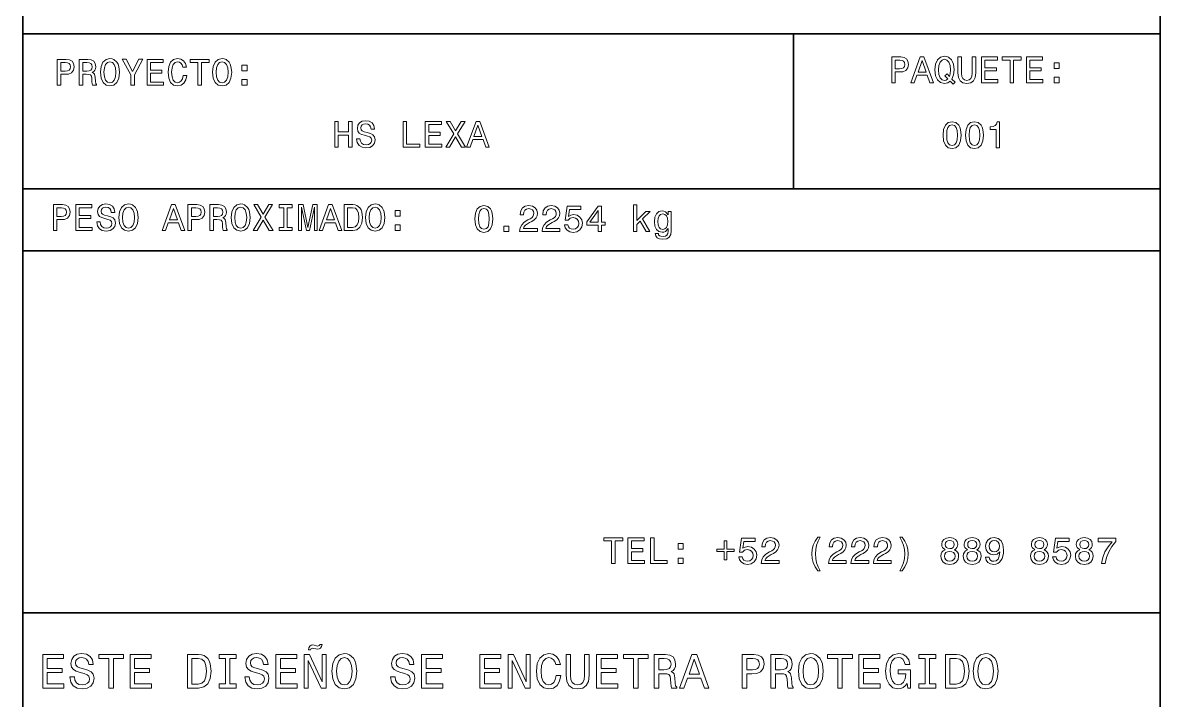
# Model space of a CAD drawing. Extents: x 5 to 413, y 5 to 291.
# Drawn here: x 335.9 to 413.4, y 49.3 to 95.5 of the extents above; entities that cross this region are included whole.
import ezdxf

# ---------------------------------------------------------------- set-up
doc = ezdxf.new("R2010")
doc.units = 0

msp = doc.modelspace()

# ---------------------------------------------------------------- linework, layer by layer
at = {"color": 7, "lineweight": 35}
for p, q in [((335.902863, 290.786957), (335.902863, 5.281658)), ((413.367157, 5.281658), (413.367157, 290.786957)), ((335.902863, 94.717728), (413.367157, 94.717728)), ((388.395416, 94.717728), (388.395416, 84.154411)), ((335.902863, 84.154411), (413.367157, 84.154411)), ((335.902863, 79.929085), (413.367157, 79.929085)), ((335.902863, 55.281349), (413.367157, 55.281349))]:
    msp.add_line(p, q, dxfattribs=at)
at = {"color": 7, "lineweight": 13}
for points in [[(338.254395, 91.218445), (338.487793, 91.218445), (338.487793, 91.961731), (338.746552, 91.961731), (339.007843, 91.974419), (339.215851, 92.063202), (339.350311, 92.23571), (339.395966, 92.471634), (339.360474, 92.689796), (339.258972, 92.849617), (339.091553, 92.946022), (338.863251, 92.978996), (338.254395, 92.978996)], [(339.751129, 91.218445), (339.987061, 91.218445), (339.987061, 91.961731), (340.228058, 91.961731), (340.40564, 91.954124), (340.517242, 91.91861), (340.578125, 91.834892), (340.603516, 91.685219), (340.61618, 91.456909), (340.631409, 91.307236), (340.661835, 91.218445), (340.928223, 91.218445), (340.928223, 91.266647), (340.869873, 91.337677), (340.849579, 91.469589), (340.831818, 91.753716), (340.788696, 91.964272), (340.730347, 92.030228), (340.639008, 92.07843), (340.740479, 92.141846), (340.811523, 92.230637), (340.857178, 92.342255), (340.872406, 92.476707), (340.836884, 92.689796), (340.735413, 92.849617), (340.567993, 92.946022), (340.339661, 92.978996), (339.751129, 92.978996)], [(341.192047, 92.098724), (341.237701, 91.70298), (341.369629, 91.41124), (341.575104, 91.231133), (341.843994, 91.170242), (342.110382, 91.231133), (342.31839, 91.41124), (342.447754, 91.70298), (342.495972, 92.098724), (342.447754, 92.491928), (342.391968, 92.651749), (342.31839, 92.783661), (342.110382, 92.963776), (341.983521, 93.009438), (341.843994, 93.027199), (341.572571, 92.963776), (341.367096, 92.786201), (341.237701, 92.494461)], [(343.503082, 91.218445), (343.503082, 91.93129), (344.081482, 92.981537), (343.817657, 92.981537), (343.38385, 92.146919), (342.944977, 92.981537), (342.663391, 92.981537), (343.267151, 91.916069), (343.267151, 91.218445)], [(344.365601, 91.218445), (345.481812, 91.218445), (345.481812, 91.431534), (344.598999, 91.431534), (344.598999, 92.027687), (345.385406, 92.027687), (345.385406, 92.238243), (344.598999, 92.238243), (344.598999, 92.765907), (345.461517, 92.765907), (345.461517, 92.978996), (344.365601, 92.978996)], [(346.836456, 91.872948), (346.785736, 91.659851), (346.702026, 91.507645), (346.585327, 91.41378), (346.448334, 91.383339), (346.283447, 91.429001), (346.154053, 91.565987), (346.06781, 91.78923), (346.039917, 92.098724), (346.06781, 92.405678), (346.15152, 92.631454), (346.280914, 92.76844), (346.448334, 92.816643), (346.570099, 92.791275), (346.674103, 92.720245), (346.75528, 92.606087), (346.811096, 92.448799), (347.052094, 92.448799), (346.975983, 92.689796), (346.844086, 92.872452), (346.663971, 92.98661), (346.448334, 93.027199), (346.179443, 92.963776), (345.973938, 92.786201), (345.842041, 92.494461), (345.796356, 92.098724), (345.842041, 91.70298), (345.973938, 91.41124), (346.179443, 91.231133), (346.448334, 91.170242), (346.684265, 91.218445), (346.874512, 91.352898), (347.008972, 91.573601), (347.079987, 91.872948)], [(347.835968, 91.218445), (348.069366, 91.218445), (348.069366, 92.765907), (348.602081, 92.765907), (348.602081, 92.978996), (347.30069, 92.978996), (347.30069, 92.765907), (347.835968, 92.765907)], [(348.827881, 92.098724), (348.873535, 91.70298), (349.005432, 91.41124), (349.210938, 91.231133), (349.479828, 91.170242), (349.746185, 91.231133), (349.954224, 91.41124), (350.083588, 91.70298), (350.131805, 92.098724), (350.083588, 92.491928), (350.027771, 92.651749), (349.954224, 92.783661), (349.746185, 92.963776), (349.619354, 93.009438), (349.479828, 93.027199), (349.208405, 92.963776), (349.002899, 92.786201), (348.873535, 92.494461)], [(395.082703, 91.381424), (395.316101, 91.381424), (395.316101, 92.12471), (395.57486, 92.12471), (395.836151, 92.137398), (396.044159, 92.226181), (396.178619, 92.398689), (396.224274, 92.634613), (396.188782, 92.852776), (396.08728, 93.012596), (395.919861, 93.109001), (395.691559, 93.141975), (395.082703, 93.141975)], [(396.373962, 91.381424), (396.60733, 91.381424), (396.792542, 91.898933), (397.495239, 91.898933), (397.68042, 91.381424), (397.918884, 91.381424), (397.274536, 93.144516), (397.015778, 93.144516)], [(399.065521, 91.490509), (399.258331, 91.2901), (399.392761, 91.424553), (399.184753, 91.637642), (399.29129, 91.926842), (399.32428, 92.261703), (399.276062, 92.654907), (399.220276, 92.814728), (399.146698, 92.94664), (398.93869, 93.126755), (398.811829, 93.172417), (398.672302, 93.190178), (398.403412, 93.126755), (398.197937, 92.949181), (398.06601, 92.65744), (398.020355, 92.261703), (398.06601, 91.865959), (398.195404, 91.574219), (398.400879, 91.394112), (398.672302, 91.333221), (398.893005, 91.37381)], [(398.905701, 91.652863), (398.796631, 91.571686), (398.672302, 91.546318), (398.507416, 91.59198), (398.378052, 91.728966), (398.291779, 91.952209), (398.263885, 92.261703), (398.291779, 92.568657), (398.375519, 92.794434), (398.504883, 92.931419), (398.672302, 92.979622), (398.837219, 92.931419), (398.966583, 92.791893), (399.050293, 92.566116), (399.08075, 92.261703), (399.057922, 91.997871), (399.009705, 91.817757), (398.844818, 91.990257), (398.707825, 91.860886)], [(399.59317, 92.051147), (399.628693, 91.734039), (399.740326, 91.508263), (399.92804, 91.378883), (400.199493, 91.333221), (400.468384, 91.378883), (400.656097, 91.508263), (400.767731, 91.731506), (400.805786, 92.051147), (400.805786, 93.141975), (400.569855, 93.141975), (400.569855, 92.03846), (400.547028, 91.82283), (400.478516, 91.668083), (400.361847, 91.576759), (400.199493, 91.546318), (400.032043, 91.576759), (399.915344, 91.668083), (399.846863, 91.820297), (399.826569, 92.03846), (399.826569, 93.141975), (399.59317, 93.141975)], [(401.193909, 91.381424), (402.31012, 91.381424), (402.31012, 91.594513), (401.427307, 91.594513), (401.427307, 92.190666), (402.213715, 92.190666), (402.213715, 92.401222), (401.427307, 92.401222), (401.427307, 92.928886), (402.289825, 92.928886), (402.289825, 93.141975), (401.193909, 93.141975)], [(403.137115, 91.381424), (403.370514, 91.381424), (403.370514, 92.928886), (403.903229, 92.928886), (403.903229, 93.141975), (402.601837, 93.141975), (402.601837, 92.928886), (403.137115, 92.928886)], [(404.24823, 91.381424), (405.364441, 91.381424), (405.364441, 91.594513), (404.481628, 91.594513), (404.481628, 92.190666), (405.268036, 92.190666), (405.268036, 92.401222), (404.481628, 92.401222), (404.481628, 92.928886), (405.344147, 92.928886), (405.344147, 93.141975), (404.24823, 93.141975)], [(338.799835, 92.763367), (338.952026, 92.748146), (339.06366, 92.699944), (339.129608, 92.61116), (339.152435, 92.471634), (339.127075, 92.324501), (339.058563, 92.23571), (338.941895, 92.190048), (338.782074, 92.177361), (338.487793, 92.177361), (338.487793, 92.763367)], [(340.273712, 92.763367), (340.428467, 92.748146), (340.537537, 92.699944), (340.606049, 92.61116), (340.628876, 92.471634), (340.603516, 92.324501), (340.535004, 92.23571), (340.418304, 92.190048), (340.258484, 92.177361), (339.987061, 92.177361), (339.987061, 92.763367)], [(341.435577, 92.098724), (341.46347, 92.405678), (341.547211, 92.631454), (341.676575, 92.76844), (341.843994, 92.816643), (342.008911, 92.76844), (342.138275, 92.628914), (342.221985, 92.403137), (342.252441, 92.098724), (342.221985, 91.791763), (342.138275, 91.565987), (342.008911, 91.429001), (341.843994, 91.383339), (341.676575, 91.429001), (341.547211, 91.565987), (341.46347, 91.78923)], [(349.071411, 92.098724), (349.099304, 92.405678), (349.183014, 92.631454), (349.312408, 92.76844), (349.479828, 92.816643), (349.644714, 92.76844), (349.774109, 92.628914), (349.857819, 92.403137), (349.888245, 92.098724), (349.857819, 91.791763), (349.774109, 91.565987), (349.644714, 91.429001), (349.479828, 91.383339), (349.312408, 91.429001), (349.183014, 91.565987), (349.099304, 91.78923)], [(350.83197, 92.202728), (351.182037, 92.202728), (351.182037, 92.580719), (350.83197, 92.580719)], [(395.628143, 92.926346), (395.780334, 92.911125), (395.891968, 92.862923), (395.957916, 92.774139), (395.980743, 92.634613), (395.955383, 92.48748), (395.886871, 92.398689), (395.770203, 92.353027), (395.610382, 92.34034), (395.316101, 92.34034), (395.316101, 92.926346)], [(396.873718, 92.114563), (397.145142, 92.890831), (397.416595, 92.114563)], [(406.133087, 92.365707), (406.483185, 92.365707), (406.483185, 92.743698), (406.133087, 92.743698)], [(350.83197, 91.218445), (351.182037, 91.218445), (351.182037, 91.596428), (350.83197, 91.596428)], [(406.133087, 91.381424), (406.483185, 91.381424), (406.483185, 91.759407), (406.133087, 91.759407)], [(357.151672, 86.993111), (357.387573, 86.993111), (357.387573, 87.820114), (358.092834, 87.820114), (358.092834, 86.993111), (358.326202, 86.993111), (358.326202, 88.753662), (358.092834, 88.753662), (358.092834, 88.035744), (357.387573, 88.035744), (357.387573, 88.753662), (357.151672, 88.753662)], [(358.866547, 87.574043), (358.635712, 87.574043), (358.686432, 87.305138), (358.813293, 87.107269), (359.008606, 86.988037), (359.27243, 86.944908), (359.533752, 86.985497), (359.729065, 87.097122), (359.853363, 87.272163), (359.899048, 87.503014), (359.860992, 87.711029), (359.754456, 87.845482), (359.58194, 87.934273), (359.351074, 88.000229), (359.153229, 88.048424), (359.023834, 88.10424), (358.950256, 88.185417), (358.927429, 88.312256), (358.950256, 88.426414), (359.016235, 88.512665), (359.117706, 88.571014), (359.257233, 88.591309), (359.399292, 88.565941), (359.510895, 88.497444), (359.584473, 88.383286), (359.619995, 88.228539), (359.85083, 88.228539), (359.85083, 88.233612), (359.810242, 88.472076), (359.69101, 88.649651), (359.503296, 88.761276), (359.249603, 88.799324), (359.021301, 88.761276), (358.843719, 88.654724), (358.729553, 88.489838), (358.688965, 88.276741), (358.721954, 88.086479), (358.818359, 87.9571), (358.970551, 87.87085), (359.178589, 87.804893), (359.384064, 87.746544), (359.538818, 87.690735), (359.63266, 87.609558), (359.665649, 87.477646), (359.635223, 87.343193), (359.55658, 87.241722), (359.437347, 87.178299), (359.282593, 87.158005), (359.110077, 87.185905), (358.97818, 87.26709), (358.89447, 87.399002)], [(361.806732, 86.993111), (362.938141, 86.993111), (362.938141, 87.206207), (362.0401, 87.206207), (362.0401, 88.753662), (361.806732, 88.753662)], [(363.316132, 86.993111), (364.432343, 86.993111), (364.432343, 87.206207), (363.54953, 87.206207), (363.54953, 87.802353), (364.335938, 87.802353), (364.335938, 88.012909), (363.54953, 88.012909), (363.54953, 88.540573), (364.412048, 88.540573), (364.412048, 88.753662), (363.316132, 88.753662)], [(364.703766, 86.993111), (364.970154, 86.993111), (365.373505, 87.705956), (365.784454, 86.993111), (366.053375, 86.993111), (365.502869, 87.898758), (366.025452, 88.756203), (365.769226, 88.756203), (365.381104, 88.10424), (365.00058, 88.756203), (364.734222, 88.756203), (365.254272, 87.896217)], [(366.132019, 86.993111), (366.365387, 86.993111), (366.550568, 87.51062), (367.253265, 87.51062), (367.438477, 86.993111), (367.676941, 86.993111), (367.032562, 88.756203), (366.773804, 88.756203)], [(366.631744, 87.72625), (366.903198, 88.502518), (367.174622, 87.72625)], [(398.578705, 87.815971), (398.61673, 87.417686), (398.735962, 87.13356), (398.926239, 86.96106), (399.190063, 86.905251), (399.451355, 86.96106), (399.641632, 87.13356), (399.758301, 87.417686), (399.798889, 87.815971), (399.758301, 88.211708), (399.710114, 88.368996), (399.641632, 88.498375), (399.451355, 88.670876), (399.190063, 88.729225), (398.926239, 88.670876), (398.735962, 88.495834), (398.61673, 88.211708)], [(398.822235, 87.815971), (398.842529, 88.122925), (398.905945, 88.343628), (399.020111, 88.473007), (399.190063, 88.518669), (399.357483, 88.473007), (399.471649, 88.343628), (399.535065, 88.122925), (399.555359, 87.815971), (399.535065, 87.506477), (399.471649, 87.285774), (399.357483, 87.156395), (399.190063, 87.113266), (399.020111, 87.156395), (398.905945, 87.285774), (398.842529, 87.506477)], [(400.105865, 87.815971), (400.143921, 87.417686), (400.263153, 87.13356), (400.4534, 86.96106), (400.717224, 86.905251), (400.978516, 86.96106), (401.168793, 87.13356), (401.285492, 87.417686), (401.32608, 87.815971), (401.285492, 88.211708), (401.237274, 88.368996), (401.168793, 88.498375), (400.978516, 88.670876), (400.717224, 88.729225), (400.4534, 88.670876), (400.263153, 88.495834), (400.143921, 88.211708)], [(400.349396, 87.815971), (400.36969, 88.122925), (400.433105, 88.343628), (400.547272, 88.473007), (400.717224, 88.518669), (400.884674, 88.473007), (400.99881, 88.343628), (401.062225, 88.122925), (401.08252, 87.815971), (401.062225, 87.506477), (400.99881, 87.285774), (400.884674, 87.156395), (400.717224, 87.113266), (400.547272, 87.156395), (400.433105, 87.285774), (400.36969, 87.506477)], [(402.19873, 86.955986), (402.429596, 86.955986), (402.429596, 88.729225), (402.25708, 88.729225), (402.211426, 88.574478), (402.120087, 88.470467), (401.98056, 88.409584), (401.787781, 88.38929), (401.787781, 88.209175), (402.19873, 88.209175)], [(337.991455, 81.321571), (338.224854, 81.321571), (338.224854, 82.064857), (338.483612, 82.064857), (338.744904, 82.077545), (338.952911, 82.166328), (339.087372, 82.338837), (339.133026, 82.57476), (339.097534, 82.792923), (338.996033, 82.952744), (338.828613, 83.049149), (338.600311, 83.082123), (337.991455, 83.082123)], [(339.521179, 81.321571), (340.63736, 81.321571), (340.63736, 81.534668), (339.754547, 81.534668), (339.754547, 82.130814), (340.540985, 82.130814), (340.540985, 82.34137), (339.754547, 82.34137), (339.754547, 82.869034), (340.617065, 82.869034), (340.617065, 83.082123), (339.521179, 83.082123)], [(341.180237, 81.902504), (340.949402, 81.902504), (341.000122, 81.633598), (341.126984, 81.43573), (341.322296, 81.316498), (341.586151, 81.273369), (341.847443, 81.313957), (342.042755, 81.425583), (342.167084, 81.600624), (342.212738, 81.831474), (342.174683, 82.03949), (342.068146, 82.173943), (341.89563, 82.262733), (341.664795, 82.32869), (341.466919, 82.376884), (341.337524, 82.432701), (341.263977, 82.513878), (341.241119, 82.640717), (341.263977, 82.754875), (341.329926, 82.841125), (341.431396, 82.899475), (341.570923, 82.919769), (341.712982, 82.894402), (341.824615, 82.825905), (341.898163, 82.711746), (341.933685, 82.556999), (342.16452, 82.556999), (342.16452, 82.562073), (342.123932, 82.800537), (342.0047, 82.978111), (341.816986, 83.089737), (341.563293, 83.127785), (341.334991, 83.089737), (341.15741, 82.983185), (341.043274, 82.818298), (341.002686, 82.605202), (341.035645, 82.41494), (341.13205, 82.285561), (341.284271, 82.19931), (341.492279, 82.133354), (341.697754, 82.075005), (341.852509, 82.019196), (341.946381, 81.938019), (341.97934, 81.806107), (341.948914, 81.671654), (341.87027, 81.570183), (341.751038, 81.50676), (341.596283, 81.486465), (341.423798, 81.514366), (341.29187, 81.595551), (341.20816, 81.727463)], [(342.456268, 82.201851), (342.501923, 81.806107), (342.63385, 81.514366), (342.839325, 81.334259), (343.108246, 81.273369), (343.374603, 81.334259), (343.582611, 81.514366), (343.712006, 81.806107), (343.760193, 82.201851), (343.712006, 82.595055), (343.656189, 82.754875), (343.582611, 82.886787), (343.374603, 83.066902), (343.247742, 83.112564), (343.108246, 83.130325), (342.836792, 83.066902), (342.631317, 82.889328), (342.501923, 82.597595)], [(342.699799, 82.201851), (342.727722, 82.508804), (342.811432, 82.734581), (342.940796, 82.871567), (343.108246, 82.919769), (343.273132, 82.871567), (343.402496, 82.73204), (343.486206, 82.506264), (343.516663, 82.201851), (343.486206, 81.89489), (343.402496, 81.669113), (343.273132, 81.532127), (343.108246, 81.486465), (342.940796, 81.532127), (342.811432, 81.669113), (342.727722, 81.892357)], [(345.391357, 81.321571), (345.624756, 81.321571), (345.809937, 81.839081), (346.512634, 81.839081), (346.697815, 81.321571), (346.936279, 81.321571), (346.291931, 83.084663), (346.033173, 83.084663)], [(347.154449, 81.321571), (347.387848, 81.321571), (347.387848, 82.064857), (347.646606, 82.064857), (347.907898, 82.077545), (348.115906, 82.166328), (348.250366, 82.338837), (348.296021, 82.57476), (348.260498, 82.792923), (348.159027, 82.952744), (347.991608, 83.049149), (347.763306, 83.082123), (347.154449, 83.082123)], [(348.651184, 81.321571), (348.887115, 81.321571), (348.887115, 82.064857), (349.128113, 82.064857), (349.305695, 82.057251), (349.417297, 82.021736), (349.47818, 81.938019), (349.50354, 81.788345), (349.516235, 81.560036), (349.531464, 81.410362), (349.56189, 81.321571), (349.828278, 81.321571), (349.828278, 81.369774), (349.769928, 81.440804), (349.749634, 81.572716), (349.731873, 81.856842), (349.688751, 82.067398), (349.630402, 82.133354), (349.539062, 82.181557), (349.640533, 82.244972), (349.711578, 82.333763), (349.757233, 82.445381), (349.772461, 82.579834), (349.736938, 82.792923), (349.635468, 82.952744), (349.468048, 83.049149), (349.239716, 83.082123), (348.651184, 83.082123)], [(350.092102, 82.201851), (350.137756, 81.806107), (350.269684, 81.514366), (350.475159, 81.334259), (350.744049, 81.273369), (351.010437, 81.334259), (351.218445, 81.514366), (351.347809, 81.806107), (351.396027, 82.201851), (351.347809, 82.595055), (351.292023, 82.754875), (351.218445, 82.886787), (351.010437, 83.066902), (350.883575, 83.112564), (350.744049, 83.130325), (350.472626, 83.066902), (350.26712, 82.889328), (350.137756, 82.597595)], [(350.335632, 82.201851), (350.363525, 82.508804), (350.447235, 82.734581), (350.57663, 82.871567), (350.744049, 82.919769), (350.908936, 82.871567), (351.03833, 82.73204), (351.12204, 82.506264), (351.152496, 82.201851), (351.12204, 81.89489), (351.03833, 81.669113), (350.908936, 81.532127), (350.744049, 81.486465), (350.57663, 81.532127), (350.447235, 81.669113), (350.363525, 81.892357)], [(351.598969, 81.321571), (351.865326, 81.321571), (352.268677, 82.034416), (352.679657, 81.321571), (352.948547, 81.321571), (352.398071, 82.227219), (352.920654, 83.084663), (352.664429, 83.084663), (352.276306, 82.432701), (351.895782, 83.084663), (351.629395, 83.084663), (352.149445, 82.224678)], [(353.681702, 81.534668), (353.356995, 81.534668), (353.356995, 81.321571), (354.239807, 81.321571), (354.239807, 81.534668), (353.91507, 81.534668), (353.91507, 82.869034), (354.239807, 82.869034), (354.239807, 83.082123), (353.356995, 83.082123), (353.356995, 82.869034), (353.681702, 82.869034)], [(354.691345, 81.321571), (354.886688, 81.321571), (354.886688, 82.919769), (355.216461, 81.321571), (355.434631, 81.321571), (355.761902, 82.919769), (355.761902, 81.321571), (355.959747, 81.321571), (355.959747, 83.082123), (355.650269, 83.082123), (355.325562, 81.529587), (355.003387, 83.082123), (354.691345, 83.082123)], [(356.081512, 81.321571), (356.314911, 81.321571), (356.500092, 81.839081), (357.202789, 81.839081), (357.388, 81.321571), (357.626465, 81.321571), (356.982086, 83.084663), (356.723328, 83.084663)], [(358.37735, 83.082123), (357.791351, 83.082123), (357.791351, 81.321571), (358.37735, 81.321571), (358.65387, 81.37738), (358.859344, 81.547348), (358.986176, 81.82386), (359.03186, 82.201851), (358.991272, 82.58744), (358.940521, 82.739655), (358.869507, 82.86142), (358.664001, 83.026314), (358.529572, 83.066902)], [(359.255096, 82.201851), (359.300751, 81.806107), (359.432678, 81.514366), (359.638153, 81.334259), (359.907043, 81.273369), (360.173401, 81.334259), (360.381439, 81.514366), (360.510803, 81.806107), (360.559021, 82.201851), (360.510803, 82.595055), (360.455017, 82.754875), (360.381439, 82.886787), (360.173401, 83.066902), (360.04657, 83.112564), (359.907043, 83.130325), (359.63562, 83.066902), (359.430115, 82.889328), (359.300751, 82.597595)], [(359.498627, 82.201851), (359.52652, 82.508804), (359.610229, 82.734581), (359.739624, 82.871567), (359.907043, 82.919769), (360.07193, 82.871567), (360.201324, 82.73204), (360.285034, 82.506264), (360.315491, 82.201851), (360.285034, 81.89489), (360.201324, 81.669113), (360.07193, 81.532127), (359.907043, 81.486465), (359.739624, 81.532127), (359.610229, 81.669113), (359.52652, 81.892357)], [(366.695831, 82.106819), (366.733856, 81.708534), (366.853088, 81.424408), (367.043365, 81.251907), (367.30719, 81.196098), (367.568481, 81.251907), (367.758759, 81.424408), (367.875427, 81.708534), (367.916016, 82.106819), (367.875427, 82.502556), (367.82724, 82.659843), (367.758759, 82.789223), (367.568481, 82.961723), (367.30719, 83.020073), (367.043365, 82.961723), (366.853088, 82.786682), (366.733856, 82.502556)], [(369.742554, 81.246834), (370.952606, 81.246834), (370.952606, 81.465004), (369.996216, 81.465004), (370.0495, 81.584229), (370.140808, 81.683167), (370.422394, 81.863281), (370.572083, 81.939384), (370.739502, 82.04847), (370.858734, 82.175308), (370.927246, 82.324982), (370.952606, 82.494949), (370.909485, 82.708038), (370.790253, 82.875473), (370.607605, 82.982018), (370.371674, 83.020073), (370.128143, 82.976944), (369.942932, 82.857712), (369.82373, 82.66745), (369.783142, 82.416306), (369.783142, 82.380791), (370.013977, 82.380791), (370.013977, 82.401085), (370.036804, 82.573593), (370.105316, 82.700432), (370.214386, 82.781609), (370.358978, 82.809517), (370.506134, 82.784149), (370.615204, 82.720726), (370.686249, 82.621788), (370.711609, 82.497482), (370.693848, 82.380791), (370.64566, 82.281853), (370.564453, 82.195602), (370.45285, 82.119499), (370.303162, 82.038322), (370.054565, 81.881035), (369.879517, 81.713608), (369.775513, 81.510666), (369.742554, 81.254448)], [(371.269714, 81.246834), (372.479767, 81.246834), (372.479767, 81.465004), (371.523376, 81.465004), (371.57666, 81.584229), (371.667999, 81.683167), (371.949585, 81.863281), (372.099243, 81.939384), (372.266663, 82.04847), (372.385895, 82.175308), (372.454407, 82.324982), (372.479767, 82.494949), (372.436646, 82.708038), (372.317413, 82.875473), (372.134766, 82.982018), (371.898834, 83.020073), (371.655304, 82.976944), (371.470123, 82.857712), (371.350891, 82.66745), (371.310303, 82.416306), (371.310303, 82.380791), (371.541138, 82.380791), (371.541138, 82.401085), (371.563965, 82.573593), (371.632477, 82.700432), (371.741547, 82.781609), (371.886139, 82.809517), (372.033295, 82.784149), (372.142365, 82.720726), (372.213409, 82.621788), (372.23877, 82.497482), (372.221008, 82.380791), (372.172821, 82.281853), (372.091644, 82.195602), (371.980011, 82.119499), (371.830353, 82.038322), (371.581726, 81.881035), (371.406677, 81.713608), (371.302673, 81.510666), (371.269714, 81.254448)], [(372.786713, 81.706001), (372.842529, 81.497978), (372.966827, 81.335625), (373.149475, 81.234146), (373.382874, 81.196098), (373.639099, 81.24176), (373.839508, 81.366066), (373.966339, 81.563934), (374.014557, 81.817619), (373.971405, 82.053543), (373.84964, 82.238731), (373.659393, 82.357964), (373.41333, 82.401085), (373.223053, 82.370644), (373.075928, 82.286926), (373.146942, 82.761314), (373.918152, 82.761314), (373.918152, 82.969337), (372.97699, 82.969337), (372.837463, 82.035782), (373.040405, 82.035782), (373.187531, 82.155014), (373.375275, 82.198143), (373.537628, 82.170235), (373.661926, 82.089058), (373.74057, 81.964752), (373.768463, 81.804932), (373.74057, 81.645111), (373.659393, 81.520813), (373.535095, 81.442169), (373.375275, 81.414261), (373.240814, 81.432022), (373.13681, 81.490372), (373.060699, 81.581696), (373.022644, 81.706001)], [(375.08255, 81.246834), (375.310852, 81.246834), (375.310852, 81.683167), (375.562012, 81.683167), (375.562012, 81.886108), (375.310852, 81.886108), (375.310852, 82.969337), (375.080017, 82.969337), (374.308807, 81.90641), (374.308807, 81.683167), (375.08255, 81.683167)], [(377.502655, 81.246834), (377.725922, 81.246834), (377.725922, 81.726295), (377.95929, 81.952072), (378.360107, 81.246834), (378.611267, 81.246834), (378.111511, 82.106819), (378.623932, 82.609108), (378.342346, 82.609108), (377.725922, 81.995193), (377.725922, 83.068268), (377.502655, 83.068268)], [(338.536896, 82.866493), (338.689087, 82.851273), (338.80072, 82.80307), (338.866669, 82.714287), (338.889496, 82.57476), (338.864136, 82.427628), (338.795624, 82.338837), (338.678955, 82.293175), (338.519135, 82.280487), (338.224854, 82.280487), (338.224854, 82.866493)], [(345.891113, 82.05471), (346.162567, 82.830978), (346.43399, 82.05471)], [(347.69986, 82.866493), (347.852081, 82.851273), (347.963715, 82.80307), (348.029663, 82.714287), (348.05249, 82.57476), (348.02713, 82.427628), (347.958618, 82.338837), (347.841949, 82.293175), (347.682129, 82.280487), (347.387848, 82.280487), (347.387848, 82.866493)], [(349.173767, 82.866493), (349.328522, 82.851273), (349.437592, 82.80307), (349.506104, 82.714287), (349.528931, 82.57476), (349.50354, 82.427628), (349.435059, 82.338837), (349.318359, 82.293175), (349.158539, 82.280487), (348.887115, 82.280487), (348.887115, 82.866493)], [(356.581268, 82.05471), (356.852722, 82.830978), (357.124146, 82.05471)], [(358.359589, 82.871567), (358.552399, 82.833519), (358.684296, 82.71682), (358.762939, 82.508804), (358.7883, 82.201851), (358.760406, 81.905037), (358.681763, 81.697021), (358.547302, 81.572716), (358.359589, 81.532127), (358.027283, 81.532127), (358.027283, 82.871567)], [(361.259186, 82.305855), (361.609253, 82.305855), (361.609253, 82.683846), (361.259186, 82.683846)], [(366.939362, 82.106819), (366.959656, 82.413773), (367.023071, 82.634476), (367.137238, 82.763855), (367.30719, 82.809517), (367.474609, 82.763855), (367.588776, 82.634476), (367.652191, 82.413773), (367.672485, 82.106819), (367.652191, 81.797325), (367.588776, 81.576622), (367.474609, 81.447243), (367.30719, 81.404114), (367.137238, 81.447243), (367.023071, 81.576622), (366.959656, 81.797325)], [(374.521912, 81.886108), (375.08255, 82.675064), (375.08255, 81.886108)], [(380.059784, 81.307716), (380.059784, 82.609108), (379.84668, 82.609108), (379.84668, 82.388405), (379.671661, 82.588814), (379.565094, 82.639549), (379.445862, 82.657303), (379.230255, 82.606567), (379.062805, 82.464508), (378.953735, 82.236191), (378.91568, 81.929237), (378.953735, 81.619743), (379.062805, 81.391434), (379.230255, 81.246834), (379.445862, 81.198631), (379.567627, 81.216393), (379.669098, 81.262054), (379.84668, 81.454849), (379.84668, 81.262054), (379.826385, 81.109848), (379.770599, 81.000763), (379.664032, 80.93734), (379.504211, 80.914513), (379.364685, 80.929733), (379.265747, 80.967781), (379.207397, 81.033737), (379.189667, 81.122528), (378.97403, 81.122528), (378.97403, 81.112381), (379.006989, 80.950027), (379.108459, 80.828262), (379.270844, 80.749619), (379.491547, 80.72171), (379.755371, 80.759766), (379.93042, 80.86631), (380.029327, 81.051498)], [(379.146515, 81.929237), (379.169373, 82.155014), (379.237854, 82.322449), (379.344391, 82.421379), (379.48645, 82.456894), (379.636139, 82.421379), (379.747742, 82.322449), (379.816254, 82.155014), (379.841614, 81.929237), (379.816254, 81.698387), (379.747742, 81.533493), (379.636139, 81.432022), (379.48645, 81.39904), (379.344391, 81.432022), (379.237854, 81.533493), (379.169373, 81.700928)], [(361.259186, 81.321571), (361.609253, 81.321571), (361.609253, 81.699554), (361.259186, 81.699554)], [(368.659302, 81.246834), (369.009399, 81.246834), (369.009399, 81.624817), (368.659302, 81.624817)], [(390.054504, 58.147579), (390.214325, 58.147579), (390.069702, 58.416481), (389.968231, 58.698067), (389.904816, 58.994877), (389.884521, 59.29422), (389.904816, 59.593567), (389.968231, 59.887836), (390.069702, 60.171959), (390.214325, 60.440865), (390.054504, 60.440865), (389.869293, 60.161812), (389.739929, 59.8853), (389.663818, 59.5961), (389.640991, 59.29422), (389.663818, 58.989803), (389.739929, 58.70314), (389.869293, 58.426628)], [(395.795319, 58.147579), (395.977966, 58.426628), (396.107361, 58.70314), (396.183441, 58.989803), (396.208832, 59.29422), (396.183441, 59.5961), (396.107361, 59.8853), (395.977966, 60.161812), (395.795319, 60.440865), (395.635498, 60.440865), (395.777557, 60.171959), (395.879028, 59.887836), (395.939911, 59.593567), (395.962738, 59.29422), (395.939911, 58.994877), (395.879028, 58.698067), (395.775024, 58.416481), (395.635498, 58.147579)], [(376.008118, 58.637184), (376.241516, 58.637184), (376.241516, 60.184643), (376.774231, 60.184643), (376.774231, 60.397736), (375.47287, 60.397736), (375.47287, 60.184643), (376.008118, 60.184643)], [(377.119263, 58.637184), (378.235443, 58.637184), (378.235443, 58.850277), (377.352631, 58.850277), (377.352631, 59.44643), (378.139069, 59.44643), (378.139069, 59.656986), (377.352631, 59.656986), (377.352631, 60.184643), (378.215149, 60.184643), (378.215149, 60.397736), (377.119263, 60.397736)], [(378.664185, 58.637184), (379.795593, 58.637184), (379.795593, 58.850277), (378.897552, 58.850277), (378.897552, 60.397736), (378.664185, 60.397736)], [(380.531281, 59.621471), (380.881348, 59.621471), (380.881348, 59.999454), (380.531281, 59.999454)], [(383.671844, 60.179569), (383.671844, 59.629082), (383.169556, 59.629082), (383.169556, 59.454041), (383.671844, 59.454041), (383.671844, 58.903549), (383.849426, 58.903549), (383.849426, 59.454041), (384.349182, 59.454041), (384.349182, 59.629082), (383.849426, 59.629082), (383.849426, 60.179569)], [(384.658691, 59.096348), (384.714478, 58.888329), (384.838806, 58.725971), (385.021454, 58.6245), (385.254822, 58.586449), (385.511047, 58.632111), (385.711456, 58.756416), (385.838287, 58.954285), (385.886505, 59.20797), (385.843384, 59.443893), (385.721619, 59.629082), (385.531342, 59.74831), (385.285278, 59.791435), (385.095001, 59.760994), (384.947876, 59.67728), (385.018921, 60.151665), (385.7901, 60.151665), (385.7901, 60.359684), (384.848938, 60.359684), (384.709412, 59.426136), (384.912354, 59.426136), (385.059509, 59.545364), (385.247223, 59.58849), (385.409576, 59.560585), (385.533875, 59.479408), (385.612518, 59.355103), (385.640442, 59.195286), (385.612518, 59.035465), (385.531342, 58.91116), (385.407043, 58.83252), (385.247223, 58.804615), (385.112762, 58.822372), (385.008759, 58.880718), (384.932648, 58.972046), (384.894592, 59.096348)], [(386.195984, 58.637184), (387.406067, 58.637184), (387.406067, 58.85535), (386.449677, 58.85535), (386.50296, 58.974583), (386.594269, 59.073517), (386.875854, 59.253632), (387.025543, 59.329735), (387.192963, 59.43882), (387.312195, 59.565659), (387.380676, 59.715332), (387.406067, 59.8853), (387.362915, 60.098392), (387.243683, 60.265823), (387.061035, 60.372368), (386.825134, 60.410419), (386.581573, 60.367294), (386.396393, 60.248066), (386.277161, 60.057804), (386.236572, 59.806656), (386.236572, 59.771141), (386.467438, 59.771141), (386.467438, 59.791435), (386.490265, 59.96394), (386.558746, 60.090782), (386.667847, 60.171959), (386.812439, 60.199863), (386.959564, 60.174496), (387.068665, 60.111076), (387.139679, 60.012138), (387.16507, 59.887836), (387.147308, 59.771141), (387.099091, 59.672207), (387.017914, 59.585953), (386.906311, 59.50985), (386.756622, 59.428673), (386.508026, 59.271389), (386.332977, 59.103958), (386.228973, 58.901012), (386.195984, 58.644794)], [(390.777496, 58.637184), (391.987549, 58.637184), (391.987549, 58.85535), (391.031158, 58.85535), (391.084442, 58.974583), (391.175781, 59.073517), (391.457367, 59.253632), (391.607025, 59.329735), (391.774445, 59.43882), (391.893677, 59.565659), (391.962189, 59.715332), (391.987549, 59.8853), (391.944427, 60.098392), (391.825195, 60.265823), (391.642548, 60.372368), (391.406616, 60.410419), (391.163086, 60.367294), (390.977905, 60.248066), (390.858673, 60.057804), (390.818085, 59.806656), (390.818085, 59.771141), (391.04892, 59.771141), (391.04892, 59.791435), (391.071747, 59.96394), (391.140259, 60.090782), (391.249329, 60.171959), (391.393921, 60.199863), (391.541077, 60.174496), (391.650146, 60.111076), (391.721191, 60.012138), (391.746552, 59.887836), (391.72879, 59.771141), (391.680603, 59.672207), (391.599426, 59.585953), (391.487793, 59.50985), (391.338135, 59.428673), (391.089508, 59.271389), (390.91449, 59.103958), (390.810455, 58.901012), (390.777496, 58.644794)], [(392.304657, 58.637184), (393.514709, 58.637184), (393.514709, 58.85535), (392.55835, 58.85535), (392.611603, 58.974583), (392.702942, 59.073517), (392.984528, 59.253632), (393.134186, 59.329735), (393.301636, 59.43882), (393.420868, 59.565659), (393.489349, 59.715332), (393.514709, 59.8853), (393.471588, 60.098392), (393.352356, 60.265823), (393.169708, 60.372368), (392.933777, 60.410419), (392.690247, 60.367294), (392.505066, 60.248066), (392.385834, 60.057804), (392.345245, 59.806656), (392.345245, 59.771141), (392.57608, 59.771141), (392.57608, 59.791435), (392.598938, 59.96394), (392.667419, 60.090782), (392.776489, 60.171959), (392.921112, 60.199863), (393.068237, 60.174496), (393.177307, 60.111076), (393.248352, 60.012138), (393.273712, 59.887836), (393.255951, 59.771141), (393.207764, 59.672207), (393.126587, 59.585953), (393.014954, 59.50985), (392.865295, 59.428673), (392.616669, 59.271389), (392.44165, 59.103958), (392.337646, 58.901012), (392.304657, 58.644794)], [(393.831818, 58.637184), (395.04187, 58.637184), (395.04187, 58.85535), (394.08551, 58.85535), (394.138763, 58.974583), (394.230103, 59.073517), (394.511688, 59.253632), (394.661346, 59.329735), (394.828796, 59.43882), (394.948029, 59.565659), (395.01651, 59.715332), (395.04187, 59.8853), (394.998749, 60.098392), (394.879517, 60.265823), (394.696869, 60.372368), (394.460938, 60.410419), (394.217407, 60.367294), (394.032227, 60.248066), (393.912994, 60.057804), (393.872406, 59.806656), (393.872406, 59.771141), (394.103271, 59.771141), (394.103271, 59.791435), (394.126099, 59.96394), (394.19458, 60.090782), (394.30368, 60.171959), (394.448273, 60.199863), (394.595398, 60.174496), (394.704498, 60.111076), (394.775513, 60.012138), (394.800873, 59.887836), (394.783142, 59.771141), (394.734924, 59.672207), (394.653748, 59.585953), (394.542114, 59.50985), (394.392456, 59.428673), (394.14386, 59.271389), (393.968811, 59.103958), (393.864807, 58.901012), (393.831818, 58.644794)], [(398.717743, 59.585953), (398.588348, 59.514923), (398.499573, 59.415989), (398.443756, 59.291683), (398.425995, 59.14201), (398.466583, 58.916233), (398.583282, 58.741192), (398.77356, 58.629574), (399.032288, 58.586449), (399.288513, 58.629574), (399.47879, 58.741192), (399.595459, 58.916233), (399.638611, 59.14201), (399.618317, 59.291683), (399.565033, 59.415989), (399.473694, 59.514923), (399.346863, 59.585953), (399.448334, 59.646839), (399.519379, 59.730553), (399.5625, 59.832027), (399.577728, 59.956329), (399.53714, 60.136444), (399.430573, 60.281044), (399.258087, 60.374905), (399.032288, 60.410419), (398.803986, 60.374905), (398.63147, 60.281044), (398.5224, 60.136444), (398.484344, 59.956329), (398.49704, 59.832027), (398.540161, 59.730553)], [(398.725342, 59.936035), (398.745636, 60.047657), (398.806519, 60.133907), (398.902924, 60.18718), (399.032288, 60.207474), (399.159149, 60.18718), (399.255554, 60.133907), (399.316437, 60.047657), (399.339264, 59.936035), (399.316437, 59.82188), (399.255554, 59.733089), (399.159149, 59.674744), (399.032288, 59.656986), (398.902924, 59.67728), (398.806519, 59.733089), (398.745636, 59.82188)], [(400.244904, 59.585953), (400.115509, 59.514923), (400.026733, 59.415989), (399.970917, 59.291683), (399.953156, 59.14201), (399.993744, 58.916233), (400.110443, 58.741192), (400.30072, 58.629574), (400.559448, 58.586449), (400.815674, 58.629574), (401.005951, 58.741192), (401.12265, 58.916233), (401.165771, 59.14201), (401.145477, 59.291683), (401.092194, 59.415989), (401.000854, 59.514923), (400.874023, 59.585953), (400.975494, 59.646839), (401.046539, 59.730553), (401.089661, 59.832027), (401.104889, 59.956329), (401.064301, 60.136444), (400.957733, 60.281044), (400.785248, 60.374905), (400.559448, 60.410419), (400.331146, 60.374905), (400.158661, 60.281044), (400.049561, 60.136444), (400.011505, 59.956329), (400.0242, 59.832027), (400.067322, 59.730553)], [(400.252502, 59.936035), (400.272797, 60.047657), (400.333679, 60.133907), (400.430084, 60.18718), (400.559448, 60.207474), (400.68631, 60.18718), (400.782715, 60.133907), (400.843597, 60.047657), (400.866425, 59.936035), (400.843597, 59.82188), (400.782715, 59.733089), (400.68631, 59.674744), (400.559448, 59.656986), (400.430084, 59.67728), (400.333679, 59.733089), (400.272797, 59.82188)], [(401.477783, 59.073517), (401.515839, 58.873108), (401.624939, 58.718361), (401.797424, 58.621964), (402.025757, 58.586449), (402.175415, 58.604206), (402.309875, 58.649868), (402.424011, 58.728508), (402.520416, 58.84013), (402.596527, 58.979656), (402.652344, 59.152157), (402.685303, 59.350029), (402.697998, 59.578342), (402.654877, 59.936035), (402.530579, 60.197327), (402.332703, 60.35461), (402.061249, 60.410419), (401.812653, 60.364758), (401.624939, 60.242992), (401.503174, 60.055267), (401.462585, 59.819344), (401.503174, 59.575806), (401.622375, 59.390621), (401.799957, 59.273926), (402.025757, 59.235874), (402.264221, 59.284073), (402.444336, 59.43121), (402.403748, 59.14962), (402.32254, 58.949211), (402.198242, 58.829983), (402.02829, 58.791931), (401.896362, 58.809689), (401.799957, 58.865498), (401.736542, 58.954285), (401.711182, 59.073517)], [(401.708649, 59.82188), (401.734009, 59.97916), (401.805054, 60.103466), (401.916656, 60.182106), (402.061249, 60.210011), (402.210938, 60.182106), (402.325104, 60.103466), (402.396118, 59.981697), (402.424011, 59.824417), (402.396118, 59.664597), (402.325104, 59.545364), (402.208405, 59.471798), (402.05365, 59.44643), (401.914124, 59.471798), (401.805054, 59.545364), (401.734009, 59.66206)], [(404.826385, 59.585953), (404.697021, 59.514923), (404.608215, 59.415989), (404.552429, 59.291683), (404.534668, 59.14201), (404.575256, 58.916233), (404.691956, 58.741192), (404.882202, 58.629574), (405.140961, 58.586449), (405.397186, 58.629574), (405.587433, 58.741192), (405.704132, 58.916233), (405.747253, 59.14201), (405.726959, 59.291683), (405.673706, 59.415989), (405.582367, 59.514923), (405.455536, 59.585953), (405.557007, 59.646839), (405.628021, 59.730553), (405.671143, 59.832027), (405.686371, 59.956329), (405.645782, 60.136444), (405.539246, 60.281044), (405.36673, 60.374905), (405.140961, 60.410419), (404.912659, 60.374905), (404.740143, 60.281044), (404.631042, 60.136444), (404.593018, 59.956329), (404.605682, 59.832027), (404.648804, 59.730553)], [(404.834015, 59.936035), (404.854309, 60.047657), (404.915192, 60.133907), (405.011597, 60.18718), (405.140961, 60.207474), (405.267792, 60.18718), (405.364197, 60.133907), (405.425079, 60.047657), (405.447906, 59.936035), (405.425079, 59.82188), (405.364197, 59.733089), (405.267792, 59.674744), (405.140961, 59.656986), (405.011597, 59.67728), (404.915192, 59.733089), (404.854309, 59.82188)], [(406.039001, 59.096348), (406.094788, 58.888329), (406.219116, 58.725971), (406.401764, 58.6245), (406.635132, 58.586449), (406.891357, 58.632111), (407.091766, 58.756416), (407.218597, 58.954285), (407.266815, 59.20797), (407.223694, 59.443893), (407.101929, 59.629082), (406.911652, 59.74831), (406.665588, 59.791435), (406.475311, 59.760994), (406.328186, 59.67728), (406.399231, 60.151665), (407.17041, 60.151665), (407.17041, 60.359684), (406.229248, 60.359684), (406.089722, 59.426136), (406.292664, 59.426136), (406.439819, 59.545364), (406.627533, 59.58849), (406.789886, 59.560585), (406.914185, 59.479408), (406.992828, 59.355103), (407.020752, 59.195286), (406.992828, 59.035465), (406.911652, 58.91116), (406.787354, 58.83252), (406.627533, 58.804615), (406.493073, 58.822372), (406.389069, 58.880718), (406.312958, 58.972046), (406.274902, 59.096348)], [(407.880737, 59.585953), (407.751343, 59.514923), (407.662537, 59.415989), (407.60675, 59.291683), (407.588989, 59.14201), (407.629578, 58.916233), (407.746277, 58.741192), (407.936523, 58.629574), (408.195282, 58.586449), (408.451508, 58.629574), (408.641754, 58.741192), (408.758453, 58.916233), (408.801575, 59.14201), (408.781281, 59.291683), (408.728027, 59.415989), (408.636688, 59.514923), (408.509857, 59.585953), (408.611328, 59.646839), (408.682343, 59.730553), (408.725494, 59.832027), (408.740692, 59.956329), (408.700104, 60.136444), (408.593567, 60.281044), (408.421051, 60.374905), (408.195282, 60.410419), (407.96698, 60.374905), (407.794464, 60.281044), (407.685394, 60.136444), (407.647339, 59.956329), (407.660034, 59.832027), (407.703156, 59.730553)], [(407.888336, 59.936035), (407.90863, 60.047657), (407.969513, 60.133907), (408.065918, 60.18718), (408.195282, 60.207474), (408.322144, 60.18718), (408.418518, 60.133907), (408.479401, 60.047657), (408.502228, 59.936035), (408.479401, 59.82188), (408.418518, 59.733089), (408.322144, 59.674744), (408.195282, 59.656986), (408.065918, 59.67728), (407.969513, 59.733089), (407.90863, 59.82188)], [(409.369843, 58.637184), (409.626038, 58.637184), (409.709778, 59.055759), (409.856903, 59.44643), (410.064911, 59.809196), (410.336365, 60.149128), (410.336365, 60.359684), (409.128845, 60.359684), (409.128845, 60.128834), (410.092834, 60.128834), (409.813782, 59.786362), (409.60321, 59.428673), (409.456085, 59.048149)], [(380.531281, 58.637184), (380.881348, 58.637184), (380.881348, 59.015171), (380.531281, 59.015171)], [(398.669525, 59.147083), (398.692383, 59.281536), (398.76593, 59.383011), (398.880096, 59.448967), (399.032288, 59.471798), (399.181976, 59.448967), (399.296143, 59.383011), (399.36969, 59.281536), (399.395081, 59.147083), (399.36969, 59.002487), (399.296143, 58.893402), (399.181976, 58.822372), (399.032288, 58.799541), (398.880096, 58.822372), (398.76593, 58.893402), (398.692383, 59.002487)], [(400.196686, 59.147083), (400.219543, 59.281536), (400.293091, 59.383011), (400.407257, 59.448967), (400.559448, 59.471798), (400.709137, 59.448967), (400.823303, 59.383011), (400.896851, 59.281536), (400.922241, 59.147083), (400.896851, 59.002487), (400.823303, 58.893402), (400.709137, 58.822372), (400.559448, 58.799541), (400.407257, 58.822372), (400.293091, 58.893402), (400.219543, 59.002487)], [(404.778198, 59.147083), (404.801025, 59.281536), (404.874603, 59.383011), (404.988739, 59.448967), (405.140961, 59.471798), (405.290619, 59.448967), (405.404785, 59.383011), (405.478363, 59.281536), (405.503723, 59.147083), (405.478363, 59.002487), (405.404785, 58.893402), (405.290619, 58.822372), (405.140961, 58.799541), (404.988739, 58.822372), (404.874603, 58.893402), (404.801025, 59.002487)], [(407.83252, 59.147083), (407.855347, 59.281536), (407.928925, 59.383011), (408.043091, 59.448967), (408.195282, 59.471798), (408.344971, 59.448967), (408.459106, 59.383011), (408.532684, 59.281536), (408.558044, 59.147083), (408.532684, 59.002487), (408.459106, 58.893402), (408.344971, 58.822372), (408.195282, 58.799541), (408.043091, 58.822372), (407.928925, 58.893402), (407.855347, 59.002487)], [(356.29126, 53.134804), (356.149445, 53.134804), (356.090088, 53.049057), (356.001038, 53.022675), (355.911987, 53.035866), (355.756989, 53.082035), (355.661346, 53.095226), (355.549225, 53.072144), (355.460205, 53.009483), (355.39093, 52.907249), (355.351349, 52.765442), (355.493164, 52.765442), (355.549225, 52.847889), (355.638275, 52.877567), (355.717438, 52.864376), (355.872437, 52.821507), (355.977966, 52.805016), (356.086792, 52.824802), (356.179138, 52.887463), (356.245087, 52.989697)], [(337.259277, 50.163425), (338.710327, 50.163425), (338.710327, 50.440445), (337.562683, 50.440445), (337.562683, 51.215443), (338.585022, 51.215443), (338.585022, 51.489166), (337.562683, 51.489166), (337.562683, 52.175125), (338.68396, 52.175125), (338.68396, 52.452145), (337.259277, 52.452145)], [(339.416077, 50.918636), (339.115967, 50.918636), (339.181915, 50.569061), (339.346832, 50.311829), (339.600769, 50.15683), (339.943726, 50.100765), (340.283417, 50.15353), (340.537354, 50.298637), (340.698944, 50.526192), (340.758301, 50.826298), (340.708832, 51.096722), (340.570343, 51.271507), (340.346069, 51.386932), (340.045959, 51.472679), (339.788727, 51.535336), (339.620544, 51.607891), (339.524902, 51.713421), (339.495239, 51.878315), (339.524902, 52.026718), (339.610657, 52.138847), (339.742554, 52.214699), (339.92395, 52.241081), (340.108643, 52.208103), (340.253723, 52.119061), (340.349365, 51.970657), (340.395538, 51.769485), (340.695648, 51.769485), (340.695648, 51.776081), (340.642883, 52.086082), (340.487885, 52.316933), (340.243835, 52.462036), (339.914062, 52.511505), (339.617249, 52.462036), (339.386383, 52.323528), (339.238007, 52.109165), (339.185242, 51.832146), (339.228088, 51.584805), (339.353424, 51.416615), (339.5513, 51.304485), (339.821716, 51.218742), (340.088837, 51.142891), (340.290009, 51.070339), (340.412018, 50.964806), (340.454895, 50.793316), (340.415344, 50.61853), (340.31311, 50.486618), (340.158112, 50.404171), (339.95694, 50.377789), (339.732666, 50.414062), (339.561188, 50.519596), (339.452362, 50.691082)], [(341.770752, 50.163425), (342.074158, 50.163425), (342.074158, 52.175125), (342.766693, 52.175125), (342.766693, 52.452145), (341.07489, 52.452145), (341.07489, 52.175125), (341.770752, 52.175125)], [(343.21521, 50.163425), (344.66629, 50.163425), (344.66629, 50.440445), (343.518616, 50.440445), (343.518616, 51.215443), (344.540955, 51.215443), (344.540955, 51.489166), (343.518616, 51.489166), (343.518616, 52.175125), (344.639893, 52.175125), (344.639893, 52.452145), (343.21521, 52.452145)], [(347.875092, 52.452145), (347.113281, 52.452145), (347.113281, 50.163425), (347.875092, 50.163425), (348.234558, 50.235977), (348.501709, 50.456936), (348.666595, 50.816402), (348.725952, 51.307785), (348.673187, 51.809059), (348.607239, 52.006931), (348.514893, 52.16523), (348.247772, 52.379589), (348.072968, 52.432358)], [(347.85202, 52.178421), (348.102661, 52.128952), (348.274139, 51.977253), (348.376373, 51.706825), (348.409363, 51.307785), (348.373077, 50.921936), (348.270844, 50.651508), (348.096069, 50.489914), (347.85202, 50.437149), (347.419983, 50.437149), (347.419983, 52.178421)], [(349.712006, 50.440445), (349.289886, 50.440445), (349.289886, 50.163425), (350.437531, 50.163425), (350.437531, 50.440445), (350.015411, 50.440445), (350.015411, 52.175125), (350.437531, 52.175125), (350.437531, 52.452145), (349.289886, 52.452145), (349.289886, 52.175125), (349.712006, 52.175125)], [(351.327972, 50.918636), (351.027863, 50.918636), (351.093811, 50.569061), (351.258698, 50.311829), (351.512634, 50.15683), (351.855621, 50.100765), (352.195312, 50.15353), (352.449249, 50.298637), (352.61084, 50.526192), (352.670197, 50.826298), (352.620728, 51.096722), (352.482208, 51.271507), (352.257965, 51.386932), (351.957855, 51.472679), (351.700623, 51.535336), (351.53244, 51.607891), (351.436798, 51.713421), (351.407104, 51.878315), (351.436798, 52.026718), (351.522552, 52.138847), (351.654449, 52.214699), (351.835846, 52.241081), (352.020508, 52.208103), (352.165619, 52.119061), (352.261261, 51.970657), (352.307434, 51.769485), (352.607544, 51.769485), (352.607544, 51.776081), (352.554779, 52.086082), (352.39978, 52.316933), (352.155731, 52.462036), (351.825928, 52.511505), (351.529144, 52.462036), (351.298279, 52.323528), (351.149872, 52.109165), (351.097107, 51.832146), (351.139984, 51.584805), (351.26532, 51.416615), (351.463165, 51.304485), (351.733612, 51.218742), (352.000732, 51.142891), (352.201904, 51.070339), (352.323914, 50.964806), (352.366791, 50.793316), (352.327209, 50.61853), (352.224976, 50.486618), (352.069977, 50.404171), (351.868805, 50.377789), (351.644562, 50.414062), (351.473083, 50.519596), (351.364227, 50.691082)], [(353.141785, 50.163425), (354.592865, 50.163425), (354.592865, 50.440445), (353.44519, 50.440445), (353.44519, 51.215443), (354.467529, 51.215443), (354.467529, 51.489166), (353.44519, 51.489166), (353.44519, 52.175125), (354.566467, 52.175125), (354.566467, 52.452145), (353.141785, 52.452145)], [(355.067749, 50.163425), (355.341461, 50.163425), (355.341461, 52.039909), (356.218689, 50.163425), (356.571564, 50.163425), (356.571564, 52.452145), (356.294556, 52.452145), (356.294556, 50.575657), (355.427216, 52.452145), (355.067749, 52.452145)], [(356.957428, 51.307785), (357.016785, 50.793316), (357.188263, 50.414062), (357.455383, 50.179916), (357.804962, 50.100765), (358.151245, 50.179916), (358.421661, 50.414062), (358.589874, 50.793316), (358.652527, 51.307785), (358.589874, 51.818954), (358.517303, 52.026718), (358.421661, 52.198208), (358.151245, 52.432358), (357.986359, 52.491718), (357.804962, 52.514805), (357.452087, 52.432358), (357.184967, 52.201508), (357.016785, 51.82225)], [(357.274017, 51.307785), (357.310303, 51.706825), (357.419128, 52.000336), (357.587311, 52.178421), (357.804962, 52.241081), (358.019348, 52.178421), (358.187531, 51.99704), (358.296356, 51.703529), (358.335938, 51.307785), (358.296356, 50.908745), (358.187531, 50.615234), (358.019348, 50.437149), (357.804962, 50.377789), (357.587311, 50.437149), (357.419128, 50.615234), (357.310303, 50.905445)], [(361.254547, 50.918636), (360.954437, 50.918636), (361.020386, 50.569061), (361.185272, 50.311829), (361.439209, 50.15683), (361.782196, 50.100765), (362.121887, 50.15353), (362.375824, 50.298637), (362.537415, 50.526192), (362.596771, 50.826298), (362.547302, 51.096722), (362.408783, 51.271507), (362.18454, 51.386932), (361.88443, 51.472679), (361.627197, 51.535336), (361.459015, 51.607891), (361.363373, 51.713421), (361.333679, 51.878315), (361.363373, 52.026718), (361.449097, 52.138847), (361.581024, 52.214699), (361.762421, 52.241081), (361.947083, 52.208103), (362.092194, 52.119061), (362.187836, 51.970657), (362.234009, 51.769485), (362.534119, 51.769485), (362.534119, 51.776081), (362.481354, 52.086082), (362.326355, 52.316933), (362.082306, 52.462036), (361.752502, 52.511505), (361.455719, 52.462036), (361.224854, 52.323528), (361.076447, 52.109165), (361.023682, 51.832146), (361.066559, 51.584805), (361.191895, 51.416615), (361.38974, 51.304485), (361.660187, 51.218742), (361.927307, 51.142891), (362.128479, 51.070339), (362.250488, 50.964806), (362.293365, 50.793316), (362.253784, 50.61853), (362.15155, 50.486618), (361.996552, 50.404171), (361.79538, 50.377789), (361.571136, 50.414062), (361.399658, 50.519596), (361.290802, 50.691082)], [(363.068359, 50.163425), (364.519409, 50.163425), (364.519409, 50.440445), (363.371765, 50.440445), (363.371765, 51.215443), (364.394104, 51.215443), (364.394104, 51.489166), (363.371765, 51.489166), (363.371765, 52.175125), (364.493042, 52.175125), (364.493042, 52.452145), (363.068359, 52.452145)], [(367.039001, 50.163425), (368.490051, 50.163425), (368.490051, 50.440445), (367.342407, 50.440445), (367.342407, 51.215443), (368.364746, 51.215443), (368.364746, 51.489166), (367.342407, 51.489166), (367.342407, 52.175125), (368.463684, 52.175125), (368.463684, 52.452145), (367.039001, 52.452145)], [(368.964935, 50.163425), (369.238678, 50.163425), (369.238678, 52.039909), (370.115906, 50.163425), (370.468781, 50.163425), (370.468781, 52.452145), (370.191742, 52.452145), (370.191742, 50.575657), (369.324402, 52.452145), (368.964935, 52.452145)], [(372.23642, 51.014275), (372.170471, 50.737255), (372.061646, 50.539383), (371.909943, 50.417362), (371.731873, 50.377789), (371.517487, 50.437149), (371.349304, 50.615234), (371.237183, 50.905445), (371.200897, 51.307785), (371.237183, 51.706825), (371.346008, 52.000336), (371.514191, 52.178421), (371.731873, 52.241081), (371.890137, 52.208103), (372.02536, 52.115761), (372.13089, 51.967358), (372.203461, 51.76289), (372.516754, 51.76289), (372.417816, 52.076187), (372.246338, 52.313633), (372.012177, 52.462036), (371.731873, 52.514805), (371.382294, 52.432358), (371.115143, 52.201508), (370.943665, 51.82225), (370.884308, 51.307785), (370.943665, 50.793316), (371.115143, 50.414062), (371.382294, 50.179916), (371.731873, 50.100765), (372.038574, 50.163425), (372.285889, 50.338211), (372.460693, 50.625126), (372.55304, 51.014275)], [(372.899292, 51.034061), (372.945465, 50.62183), (373.090576, 50.32832), (373.334625, 50.160126), (373.6875, 50.100765), (374.037048, 50.160126), (374.281097, 50.32832), (374.426208, 50.61853), (374.475677, 51.034061), (374.475677, 52.452145), (374.168976, 52.452145), (374.168976, 51.017574), (374.139282, 50.737255), (374.050262, 50.536083), (373.89856, 50.417362), (373.6875, 50.377789), (373.469849, 50.417362), (373.318115, 50.536083), (373.229095, 50.733955), (373.202698, 51.017574), (373.202698, 52.452145), (372.899292, 52.452145)], [(374.980255, 50.163425), (376.431305, 50.163425), (376.431305, 50.440445), (375.283661, 50.440445), (375.283661, 51.215443), (376.306, 51.215443), (376.306, 51.489166), (375.283661, 51.489166), (375.283661, 52.175125), (376.404938, 52.175125), (376.404938, 52.452145), (374.980255, 52.452145)], [(377.506409, 50.163425), (377.809814, 50.163425), (377.809814, 52.175125), (378.50238, 52.175125), (378.50238, 52.452145), (376.810577, 52.452145), (376.810577, 52.175125), (377.506409, 52.175125)], [(378.90802, 50.163425), (379.214722, 50.163425), (379.214722, 51.1297), (379.528015, 51.1297), (379.75885, 51.119804), (379.903961, 51.073635), (379.983124, 50.964806), (380.016083, 50.770233), (380.032593, 50.473423), (380.052368, 50.278851), (380.091949, 50.163425), (380.438232, 50.163425), (380.438232, 50.226086), (380.362366, 50.318424), (380.335999, 50.489914), (380.312897, 50.859276), (380.256836, 51.132999), (380.180969, 51.218742), (380.062256, 51.281403), (380.194183, 51.36385), (380.28653, 51.479275), (380.345886, 51.624378), (380.365662, 51.799168), (380.319489, 52.076187), (380.187592, 52.283951), (379.96991, 52.409271), (379.673126, 52.452145), (378.90802, 52.452145)], [(379.587372, 52.171825), (379.788544, 52.152039), (379.930359, 52.089378), (380.019379, 51.973953), (380.049072, 51.792572), (380.016083, 51.601295), (379.927063, 51.48587), (379.77536, 51.426506), (379.567566, 51.410019), (379.214722, 51.410019), (379.214722, 52.171825)], [(380.62619, 50.163425), (380.929596, 50.163425), (381.170349, 50.836189), (382.083862, 50.836189), (382.324585, 50.163425), (382.634583, 50.163425), (381.796936, 52.455441), (381.460571, 52.455441)], [(381.275879, 51.116508), (381.628754, 52.125656), (381.981628, 51.116508)], [(384.903534, 50.163425), (385.20694, 50.163425), (385.20694, 51.1297), (385.543304, 51.1297), (385.882996, 51.146191), (386.153412, 51.261616), (386.328217, 51.48587), (386.387573, 51.792572), (386.3414, 52.076187), (386.209473, 52.283951), (385.991821, 52.409271), (385.695007, 52.452145), (384.903534, 52.452145)], [(385.612579, 52.171825), (385.810455, 52.152039), (385.955536, 52.089378), (386.04129, 51.973953), (386.070984, 51.792572), (386.037994, 51.601295), (385.948944, 51.48587), (385.797241, 51.426506), (385.589478, 51.410019), (385.20694, 51.410019), (385.20694, 52.171825)], [(386.849274, 50.163425), (387.155975, 50.163425), (387.155975, 51.1297), (387.469269, 51.1297), (387.700134, 51.119804), (387.845215, 51.073635), (387.924377, 50.964806), (387.957336, 50.770233), (387.973846, 50.473423), (387.993622, 50.278851), (388.033203, 50.163425), (388.379486, 50.163425), (388.379486, 50.226086), (388.303619, 50.318424), (388.277252, 50.489914), (388.25415, 50.859276), (388.19809, 51.132999), (388.122253, 51.218742), (388.00354, 51.281403), (388.135437, 51.36385), (388.227783, 51.479275), (388.28714, 51.624378), (388.306915, 51.799168), (388.260742, 52.076187), (388.128845, 52.283951), (387.911194, 52.409271), (387.61438, 52.452145), (386.849274, 52.452145)], [(387.528625, 52.171825), (387.729797, 52.152039), (387.871613, 52.089378), (387.960663, 51.973953), (387.990326, 51.792572), (387.957336, 51.601295), (387.868317, 51.48587), (387.716614, 51.426506), (387.50885, 51.410019), (387.155975, 51.410019), (387.155975, 52.171825)], [(388.722473, 51.307785), (388.78183, 50.793316), (388.953308, 50.414062), (389.220428, 50.179916), (389.570007, 50.100765), (389.91629, 50.179916), (390.186707, 50.414062), (390.354919, 50.793316), (390.417572, 51.307785), (390.354919, 51.818954), (390.282349, 52.026718), (390.186707, 52.198208), (389.91629, 52.432358), (389.751404, 52.491718), (389.570007, 52.514805), (389.217133, 52.432358), (388.950012, 52.201508), (388.78183, 51.82225)], [(389.039062, 51.307785), (389.075317, 51.706825), (389.184174, 52.000336), (389.352356, 52.178421), (389.570007, 52.241081), (389.784363, 52.178421), (389.952576, 51.99704), (390.061401, 51.703529), (390.100952, 51.307785), (390.061401, 50.908745), (389.952576, 50.615234), (389.784363, 50.437149), (389.570007, 50.377789), (389.352356, 50.437149), (389.184174, 50.615234), (389.075317, 50.905445)], [(391.403625, 50.163425), (391.707031, 50.163425), (391.707031, 52.175125), (392.399597, 52.175125), (392.399597, 52.452145), (390.707794, 52.452145), (390.707794, 52.175125), (391.403625, 52.175125)], [(392.848083, 50.163425), (394.299164, 50.163425), (394.299164, 50.440445), (393.151489, 50.440445), (393.151489, 51.215443), (394.173828, 51.215443), (394.173828, 51.489166), (393.151489, 51.489166), (393.151489, 52.175125), (394.272766, 52.175125), (394.272766, 52.452145), (392.848083, 52.452145)], [(396.129486, 50.470127), (396.185547, 50.163425), (396.350433, 50.163425), (396.350433, 51.400124), (395.516083, 51.400124), (395.516083, 51.119804), (396.030548, 51.119804), (396.030548, 51.100018), (395.990967, 50.796616), (395.885437, 50.572361), (395.723846, 50.430553), (395.522675, 50.384384), (395.298401, 50.443745), (395.123627, 50.62183), (395.011505, 50.91534), (394.971924, 51.317677), (395.008209, 51.716721), (395.120331, 52.010231), (395.298401, 52.188316), (395.539154, 52.250973), (395.704041, 52.217995), (395.839264, 52.125656), (395.938202, 51.970657), (395.994263, 51.76289), (396.32074, 51.76289), (396.235016, 52.079487), (396.073425, 52.316933), (395.845856, 52.462036), (395.55896, 52.514805), (395.182983, 52.432358), (394.899384, 52.191612), (394.717987, 51.812359), (394.655334, 51.307785), (394.717987, 50.799911), (394.899384, 50.420658), (395.166504, 50.179916), (395.502869, 50.100765), (395.690857, 50.127148), (395.859039, 50.193108), (396.00415, 50.308533)], [(397.359589, 50.440445), (396.937439, 50.440445), (396.937439, 50.163425), (398.085114, 50.163425), (398.085114, 50.440445), (397.662994, 50.440445), (397.662994, 52.175125), (398.085114, 52.175125), (398.085114, 52.452145), (396.937439, 52.452145), (396.937439, 52.175125), (397.359589, 52.175125)], [(399.493286, 52.452145), (398.731506, 52.452145), (398.731506, 50.163425), (399.493286, 50.163425), (399.852783, 50.235977), (400.119904, 50.456936), (400.28479, 50.816402), (400.344147, 51.307785), (400.291382, 51.809059), (400.225433, 52.006931), (400.133087, 52.16523), (399.865967, 52.379589), (399.691162, 52.432358)], [(399.470215, 52.178421), (399.720856, 52.128952), (399.892334, 51.977253), (399.994568, 51.706825), (400.027557, 51.307785), (399.991272, 50.921936), (399.889038, 50.651508), (399.714264, 50.489914), (399.470215, 50.437149), (399.038208, 50.437149), (399.038208, 52.178421)], [(400.634369, 51.307785), (400.693726, 50.793316), (400.865204, 50.414062), (401.132355, 50.179916), (401.481934, 50.100765), (401.828186, 50.179916), (402.098633, 50.414062), (402.266815, 50.793316), (402.329468, 51.307785), (402.266815, 51.818954), (402.194275, 52.026718), (402.098633, 52.198208), (401.828186, 52.432358), (401.6633, 52.491718), (401.481934, 52.514805), (401.129028, 52.432358), (400.861908, 52.201508), (400.693726, 51.82225)], [(400.950958, 51.307785), (400.987244, 51.706825), (401.096069, 52.000336), (401.264252, 52.178421), (401.481934, 52.241081), (401.696289, 52.178421), (401.864471, 51.99704), (401.973297, 51.703529), (402.012878, 51.307785), (401.973297, 50.908745), (401.864471, 50.615234), (401.696289, 50.437149), (401.481934, 50.377789), (401.264252, 50.437149), (401.096069, 50.615234), (400.987244, 50.905445)]]:
    msp.add_lwpolyline(points, close=True, dxfattribs=at)

doc.saveas('drawing.dxf')
